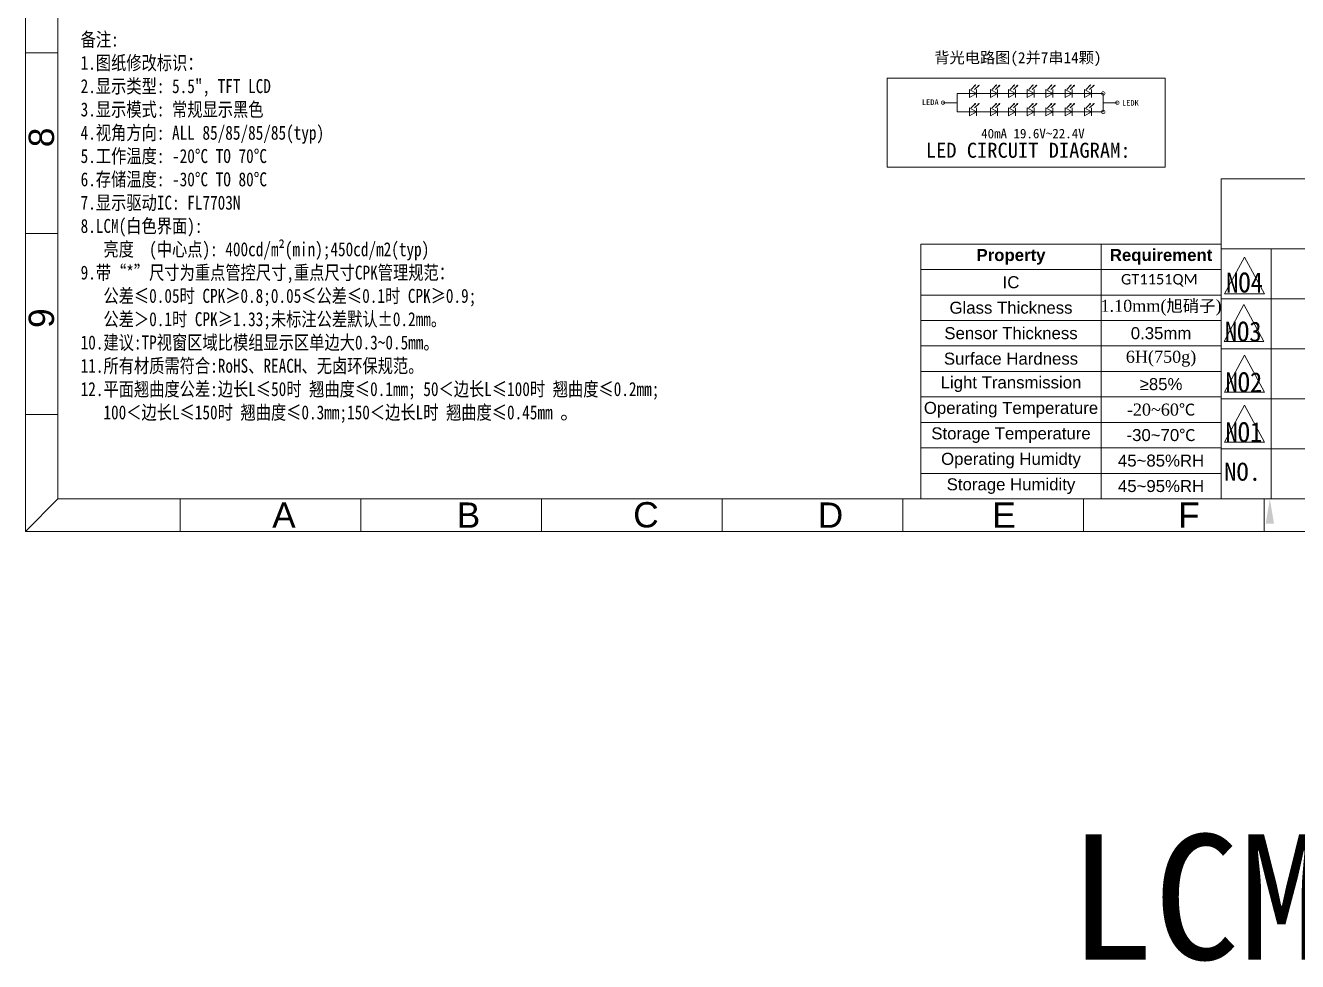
# Model space of a CAD drawing. Header units: inches. Extents: x 4091 to 6273, y -6229 to -5636.
# Drawn here: x 5645.8 to 5946.2, y -6226.5 to -6005.5 of the extents above; entities that cross this region are included whole.
import ezdxf
from ezdxf.enums import TextEntityAlignment as Align

# ---------------------------------------------------------------- set-up
doc = ezdxf.new("R2010")
doc.units = ezdxf.units.IN
doc.header["$LTSCALE"] = 0.5
doc.header["$MEASUREMENT"] = 0
doc.layers.get('0').update_dxf_attribs({"lineweight": 0})
doc.layers.add('DIM', color=4, linetype='Continuous', lineweight=0)
doc.layers.add('图框', color=7, linetype='Continuous', lineweight=25)
doc.layers.add('图框及文字', color=7, linetype='Continuous')
doc.styles.get("Standard").update_dxf_attribs({"font": ''})
doc.styles.add('STYLE1', font='')
doc.styles.add('Times New Roman', font='times.ttf')
doc.styles.add('宋体', font='', dxfattribs={"width": 0.8, "height": 3.5})
doc.styles.add('标注', font='arial.ttf')
doc.styles.get('Standard').set_extended_font_data('SimSun')
doc.styles.get('STYLE1').set_extended_font_data('SimSun')
doc.styles.get('宋体').set_extended_font_data('SimSun')
doc.dimstyles.get("Standard").update_dxf_attribs({"dimtxt": 3.5, "dimasz": 0.18, "dimexe": 0.18, "dimexo": 0.0625, "dimgap": 0.6, "dimtad": 1, "dimdec": 4, "dimdsep": 46, "dimtxsty": 'Standard', "dimcen": 0.09, "dimadec": 0, "dimazin": 0, "dimtfac": 1, "dimtdec": 4, "dimtmove": 0, "dimatfit": 3, "dimfxl": 1, "dimtolj": 1, "dimtzin": 0, "dimarcsym": 0})

msp = doc.modelspace()

# ---------------------------------------------------------------- linework, layer by layer
msp.add_line((5939.9814, -6058.2899), (5939.9814, -6117.2876))
at = {"lineweight": 0}
for points in [[(6273.3291, -6124.9682), (6273.3291, -5686.0104), (5645.8082, -5686.0104), (5645.8082, -6124.9682)], [(6265.6485, -6117.2876), (6265.6485, -5693.691), (5653.4888, -5693.691), (5653.4888, -6117.2876)]]:
    msp.add_lwpolyline(points, close=True, dxfattribs=at)
for points in [[(5653.4888, -6012.0098), (5645.8082, -6012.0098)], [(5653.4888, -6054.6799), (5645.8082, -6054.6799)], [(5653.4888, -6097.35), (5645.8082, -6097.35)], [(5653.4888, -6117.2876), (5645.8082, -6124.9682)], [(5682.3484, -6117.2876), (5682.3484, -6124.9682)], [(5725.0185, -6117.2876), (5725.0185, -6124.9682)], [(5767.6886, -6117.2876), (5767.6886, -6124.9682)], [(5810.3586, -6117.2876), (5810.3586, -6124.9682)], [(5853.0287, -6117.2876), (5853.0287, -6124.9682)], [(5895.6988, -6117.2876), (5895.6988, -6124.9682)], [(5938.3689, -6117.2876), (5938.3689, -6124.9682)]]:
    msp.add_lwpolyline(points, dxfattribs=at)
at = {"color": 7, "linetype": 'Continuous'}
for points in [[(6062.6965, -6041.7706), (5928.1819, -6041.7706)], [(6062.6965, -6058.2899), (5928.1819, -6058.2899)], [(6062.6965, -6070.0895), (5928.1819, -6070.0895)], [(6062.6965, -6081.889), (5928.1819, -6081.889)], [(6062.6965, -6093.6885), (5928.1819, -6093.6885)], [(6062.6965, -6105.4881), (5928.1819, -6105.4881)], [(6265.6485, -6117.2876), (5928.1819, -6117.2876)]]:
    msp.add_lwpolyline(points, dxfattribs=at)
msp.add_lwpolyline([(5928.1819, -6117.2876), (5928.1819, -6041.7706)])
at = {"lineweight": 0, "flags": 128}
msp.add_lwpolyline([(5928.1819, -6057.1432), (5928.1819, -6117.2876), (5857.3046, -6117.2876), (5857.3046, -6057.1432)], close=True, dxfattribs=at)
at = {"color": 4, "lineweight": 0, "flags": 128}
msp.add_lwpolyline([(5899.831, -6057.1432), (5899.831, -6117.2876)], dxfattribs=at)
at = {"color": 1}
for points in [[(5928.9964, -6068.9263), (5938.436, -6068.9263), (5933.7162, -6060.1946)], [(5928.8727, -6080.1637), (5938.3123, -6080.1637), (5933.5925, -6071.432)], [(5929.0297, -6092.1201), (5938.4693, -6092.1201), (5933.7495, -6083.3884)], [(5929.0297, -6103.9196), (5938.4693, -6103.9196), (5933.7495, -6095.188)]]:
    msp.add_lwpolyline(points, close=True, dxfattribs=at)
at = {"lineweight": 0, "flags": 128}
for points in [[(5928.1819, -6063.1577), (5857.3046, -6063.1577)], [(5928.1819, -6069.1721), (5857.3046, -6069.1721)], [(5928.1819, -6075.1865), (5857.3046, -6075.1865)], [(5928.1819, -6081.201), (5857.3046, -6081.201)], [(5928.1819, -6087.2154), (5857.3046, -6087.2154)], [(5928.1819, -6093.2298), (5857.3046, -6093.2298)], [(5928.1819, -6099.2443), (5857.3046, -6099.2443)], [(5928.1819, -6105.2587), (5857.3046, -6105.2587)], [(5928.1819, -6111.2732), (5857.3046, -6111.2732)]]:
    msp.add_lwpolyline(points, dxfattribs=at)
at = {"layer": 'DIM', "color": 1, "linetype": 'ByBlock', "lineweight": 15}
for p, q in [((5868.7637, -6020.6283), (5868.7637, -6022.547)), ((5870.4253, -6021.5876), (5868.7637, -6020.6283)), ((5870.2154, -6019.5832), (5869.9032, -6019.6706)), ((5870.2154, -6019.5832), (5870.1104, -6019.8965)), ((5870.4253, -6020.6283), (5870.4253, -6022.547)), ((5871.0218, -6019.5922), (5870.7095, -6019.6796)), ((5871.0218, -6019.5922), (5870.9167, -6019.9055)), ((5873.6935, -6020.6283), (5873.6935, -6022.547)), ((5875.3552, -6021.5876), (5873.6935, -6020.6283)), ((5875.1453, -6019.5832), (5874.8331, -6019.6706)), ((5875.1453, -6019.5832), (5875.0403, -6019.8965)), ((5875.3552, -6020.6283), (5875.3552, -6022.547)), ((5875.9516, -6019.5922), (5875.6394, -6019.6796)), ((5875.9516, -6019.5922), (5875.8466, -6019.9055)), ((5877.9416, -6020.6283), (5877.9416, -6022.547)), ((5879.6032, -6021.5876), (5877.9416, -6020.6283)), ((5879.3933, -6019.5832), (5879.0811, -6019.6706)), ((5879.3933, -6019.5832), (5879.2883, -6019.8965)), ((5879.6032, -6020.6283), (5879.6032, -6022.547)), ((5880.1997, -6019.5922), (5879.8874, -6019.6796)), ((5880.1997, -6019.5922), (5880.0946, -6019.9055)), ((5882.383, -6020.6283), (5882.383, -6022.547)), ((5884.0447, -6021.5876), (5882.383, -6020.6283)), ((5883.8348, -6019.5832), (5883.5226, -6019.6706)), ((5883.8348, -6019.5832), (5883.7298, -6019.8965)), ((5884.0447, -6020.6283), (5884.0447, -6022.547)), ((5884.6411, -6019.5922), (5884.3289, -6019.6796)), ((5884.6411, -6019.5922), (5884.5361, -6019.9055)), ((5886.762, -6020.6283), (5886.762, -6022.547)), ((5888.4236, -6021.5876), (5886.762, -6020.6283)), ((5888.2137, -6019.5832), (5887.9015, -6019.6706)), ((5888.2137, -6019.5832), (5888.1087, -6019.8965)), ((5888.4236, -6020.6283), (5888.4236, -6022.547)), ((5889.0201, -6019.5922), (5888.7079, -6019.6796)), ((5889.0201, -6019.5922), (5888.915, -6019.9055)), ((5891.3379, -6020.6283), (5891.3379, -6022.547)), ((5892.9995, -6021.5876), (5891.3379, -6020.6283)), ((5892.7896, -6019.5832), (5892.4774, -6019.6706)), ((5892.7896, -6019.5832), (5892.6846, -6019.8965)), ((5892.9995, -6020.6283), (5892.9995, -6022.547)), ((5893.596, -6019.5922), (5893.2838, -6019.6796)), ((5893.596, -6019.5922), (5893.4909, -6019.9055)), ((5895.9138, -6020.6283), (5895.9138, -6022.547)), ((5897.5754, -6021.5876), (5895.9138, -6020.6283)), ((5897.3655, -6019.5832), (5897.0533, -6019.6706)), ((5897.3655, -6019.5832), (5897.2605, -6019.8965)), ((5897.5754, -6020.6283), (5897.5754, -6022.547)), ((5898.1718, -6019.5922), (5897.8596, -6019.6796)), ((5898.1718, -6019.5922), (5898.0668, -6019.9055)), ((5900.3412, -6021.5876), (5865.8602, -6021.5876)), ((5865.8602, -6021.5876), (5866.073, -6021.5876)), ((5870.4253, -6021.5876), (5868.7637, -6022.547)), ((5875.3552, -6021.5876), (5873.6935, -6022.547)), ((5879.6032, -6021.5876), (5877.9416, -6022.547)), ((5884.0447, -6021.5876), (5882.383, -6022.547)), ((5888.4236, -6021.5876), (5886.762, -6022.547)), ((5892.9995, -6021.5876), (5891.3379, -6022.547)), ((5897.5754, -6021.5876), (5895.9138, -6022.547)), ((5865.8602, -6025.9448), (5866.073, -6025.9448)), ((5900.3412, -6025.9448), (5865.8602, -6025.9448)), ((5868.7637, -6024.9854), (5868.7637, -6026.9041)), ((5870.4253, -6025.9448), (5868.7637, -6024.9854)), ((5870.4253, -6025.9448), (5868.7637, -6026.9041)), ((5870.2154, -6023.9404), (5869.9032, -6024.0277)), ((5870.2154, -6023.9404), (5870.1104, -6024.2537)), ((5870.4253, -6024.9854), (5870.4253, -6026.9041)), ((5871.0218, -6023.9493), (5870.7095, -6024.0367)), ((5871.0218, -6023.9493), (5870.9167, -6024.2626)), ((5873.6935, -6024.9854), (5873.6935, -6026.9041)), ((5875.3552, -6025.9448), (5873.6935, -6024.9854)), ((5875.3552, -6025.9448), (5873.6935, -6026.9041)), ((5875.1453, -6023.9404), (5874.8331, -6024.0277)), ((5875.1453, -6023.9404), (5875.0403, -6024.2537)), ((5875.3552, -6024.9854), (5875.3552, -6026.9041)), ((5875.9516, -6023.9493), (5875.6394, -6024.0367)), ((5875.9516, -6023.9493), (5875.8466, -6024.2626)), ((5877.9416, -6024.9854), (5877.9416, -6026.9041)), ((5879.6032, -6025.9448), (5877.9416, -6024.9854)), ((5879.6032, -6025.9448), (5877.9416, -6026.9041)), ((5879.3933, -6023.9404), (5879.0811, -6024.0277)), ((5879.3933, -6023.9404), (5879.2883, -6024.2537)), ((5879.6032, -6024.9854), (5879.6032, -6026.9041)), ((5880.1997, -6023.9493), (5879.8874, -6024.0367)), ((5880.1997, -6023.9493), (5880.0946, -6024.2626)), ((5882.383, -6024.9854), (5882.383, -6026.9041)), ((5884.0447, -6025.9448), (5882.383, -6024.9854)), ((5884.0447, -6025.9448), (5882.383, -6026.9041)), ((5883.8348, -6023.9404), (5883.5226, -6024.0277)), ((5883.8348, -6023.9404), (5883.7298, -6024.2537)), ((5884.0447, -6024.9854), (5884.0447, -6026.9041)), ((5884.6411, -6023.9493), (5884.3289, -6024.0367)), ((5884.6411, -6023.9493), (5884.5361, -6024.2626)), ((5886.762, -6024.9854), (5886.762, -6026.9041)), ((5888.4236, -6025.9448), (5886.762, -6024.9854)), ((5888.4236, -6025.9448), (5886.762, -6026.9041)), ((5888.2137, -6023.9404), (5887.9015, -6024.0277)), ((5888.2137, -6023.9404), (5888.1087, -6024.2537)), ((5888.4236, -6024.9854), (5888.4236, -6026.9041)), ((5889.0201, -6023.9493), (5888.7079, -6024.0367)), ((5889.0201, -6023.9493), (5888.915, -6024.2626)), ((5891.3379, -6024.9854), (5891.3379, -6026.9041)), ((5892.9995, -6025.9448), (5891.3379, -6024.9854)), ((5892.9995, -6025.9448), (5891.3379, -6026.9041)), ((5892.7896, -6023.9404), (5892.4774, -6024.0277)), ((5892.7896, -6023.9404), (5892.6846, -6024.2537)), ((5892.9995, -6024.9854), (5892.9995, -6026.9041)), ((5893.596, -6023.9493), (5893.2838, -6024.0367)), ((5893.596, -6023.9493), (5893.4909, -6024.2626)), ((5895.9138, -6024.9854), (5895.9138, -6026.9041)), ((5897.5754, -6025.9448), (5895.9138, -6024.9854)), ((5897.5754, -6025.9448), (5895.9138, -6026.9041)), ((5897.3655, -6023.9404), (5897.0533, -6024.0277)), ((5897.3655, -6023.9404), (5897.2605, -6024.2537)), ((5897.5754, -6024.9854), (5897.5754, -6026.9041)), ((5898.1718, -6023.9493), (5897.8596, -6024.0367)), ((5898.1718, -6023.9493), (5898.0668, -6024.2626))]:
    msp.add_line(p, q, dxfattribs=at)
at = {"layer": 'DIM', "color": 1, "linetype": 'ByBlock'}
for p, q in [((5865.8602, -6021.5876), (5865.8602, -6025.9448)), ((5900.3412, -6021.5876), (5900.3412, -6025.9448)), ((5865.8602, -6023.7662), (5862.5042, -6023.7662)), ((5903.6973, -6023.7662), (5900.3412, -6023.7662))]:
    msp.add_line(p, q, dxfattribs=at)
at = {"layer": 'DIM', "color": 1, "linetype": 'ByBlock', "lineweight": 15, "const_width": 0.1645}
for points in [[(5862.0929, -6023.7662, -1), (5862.9154, -6023.7662, -1)], [(5900.7525, -6021.5876, 1), (5899.93, -6021.5876, 1)], [(5903.286, -6023.7662, -1), (5904.1085, -6023.7662, -1)], [(5900.7525, -6025.9448, 1), (5899.93, -6025.9448, 1)]]:
    msp.add_lwpolyline(points, format="xyb", close=True, dxfattribs=at)
at = {"layer": '图框', "lineweight": 30}
msp.add_solid([(5938.7241, -6123.1711), (5940.6853, -6123.1711), (5939.7047, -6117.2876)], dxfattribs=at)
at = {"layer": '图框及文字', "color": 1, "linetype": 'ByBlock', "lineweight": 0}
for p, q in [((5849.3221, -6017.9473), (5914.939, -6017.9473)), ((5849.3221, -6039.0225), (5849.3221, -6017.9473)), ((5914.939, -6017.9473), (5914.939, -6039.0225)), ((5914.939, -6039.0225), (5849.3221, -6039.0225))]:
    msp.add_line(p, q, dxfattribs=at)

# ---------------------------------------------------------------- texts
at = {"color": 7, "linetype": 'Continuous'}
msp.add_text('NO.', height=4.26739, dxfattribs=at).set_placement((5928.9123, -6113.0193))
at = {"lineweight": 0, "char_height": 5.9738, "width": 33.021652, "attachment_point": 1, "rotation": 90, "style": '标注'}
for s, insert in [('8', (5646.5761, -6034.2835)), ('9', (5646.5761, -6076.9535))]:
    msp.add_mtext(s, dxfattribs=dict(at, insert=insert))
at = {"color": 4, "lineweight": 0, "attachment_point": 5, "style": 'Times New Roman'}
for s, insert, char_height in [('{\\fArial|b1|i0|c238|p32;Property}', (5878.5678, -6060.1504), 2.835088), ('{\\fArial|b1|i0|c238|p32;Requirement}', (5914.0064, -6060.1504), 2.835088), ('{\\fArial|b0|i0|c0|p32;IC}', (5878.5678, -6066.1649), 2.835088), ('{\\fArial|b0|i0|c0|p32;Glass \\fArial|b0|i0|c238|p32;T\\fArial|b0|i0|c0|p32;hickness}', (5878.5678, -6072.1793), 2.835088), ('{\\fArial|b0|i0|c238|p32;Sensor\\fArial|b0|i0|c0|p32; \\fArial|b0|i0|c238|p32;T\\fArial|b0|i0|c0|p32;hickness}', (5878.5678, -6078.1938), 2.8350883), ('{\\fArial|b0|i0|c0|p34;Surface Hardness}', (5878.5678, -6084.2082), 2.835088), ('6H(750g)', (5914.0064, -6084.2082), 2.83509), ('{\\fArial|b0|i0|c0|p32;Light \\fArial|b0|i0|c238|p32;T\\fArial|b0|i0|c0|p32;ransmission}', (5878.5678, -6090.2226), 2.835088), ('{\\fArial|b0|i0|c134|p32;≥\\fArial|b0|i0|c0|p32;85%}', (5914.0064, -6090.2226), 2.835088), ('{\\fArial|b0|i0|c0|p32;Operating \\fArial|b0|i0|c238|p32;T\\fArial|b0|i0|c0|p32;emperature}', (5878.5678, -6096.2371), 2.835088), ('-20~60{\\fFangSong|b0|i0|c134|p49;℃}', (5914.0064, -6096.2371), 2.835088), ('{\\fArial|b0|i0|c0|p32;Storage \\fArial|b0|i0|c238|p32;T\\fArial|b0|i0|c0|p32;emperature}', (5878.5678, -6102.2515), 2.835088), ('{\\fArial|b0|i0|c0|p32;-30~70\\fFangSong|b0|i0|c134|p49;℃}', (5914.0064, -6102.2515), 2.835088), ('{\\fArial|b0|i0|c0|p32;Operating Humidty}', (5878.5678, -6108.2659), 2.835088), ('{\\fArial|b0|i0|c0|p32;45~85%RH}', (5914.0064, -6108.2659), 2.835088), ('{\\fArial|b0|i0|c0|p32;Storage Humidity}', (5878.5678, -6114.2804), 2.835088), ('{\\fArial|b0|i0|c0|p32;45~95%RH}', (5914.0064, -6114.2804), 2.835088)]:
    msp.add_mtext(s, dxfattribs=dict(at, insert=insert, char_height=char_height))
at = {"color": 1, "lineweight": 0, "char_height": 2.835088, "attachment_point": 5, "style": 'Times New Roman'}
for s, insert in [('{\\fCalibri|b0|i0|c0|p34;\\H0.875x;GT1151QM}', (5913.5866, -6065.6993)), ('1.10mm({\\fSimSun|b0|i0|c134|p2;旭硝子})', (5914.0064, -6072.1793)), ('{\\fArial|b0|i0|c0|p32;0.35mm}', (5914.0064, -6078.1938))]:
    msp.add_mtext(s, dxfattribs=dict(at, insert=insert))
at = {"lineweight": 0, "char_height": 5.9738, "width": 38.693562, "attachment_point": 7, "style": '标注'}
for s, insert in [('A', (5704.0753, -6124.1116)), ('B', (5747.6557, -6124.1116)), ('C', (5789.3385, -6124.1116)), ('D', (5832.9188, -6124.1116)), ('E', (5874.1288, -6124.1116)), ('F', (5918.0213, -6124.1116))]:
    msp.add_mtext(s, dxfattribs=dict(at, insert=insert))
at = {"color": 7, "style": 'STYLE1', "width": 0.9}
for tag, p in [('NO4', (5933.7162, -6068.577)), ('NO3', (5933.4037, -6080.1637)), ('NO2', (5933.5607, -6092.1201)), ('NO1', (5933.5607, -6103.9196))]:
    msp.add_attdef(tag, text='', height=4.7198, dxfattribs=at).set_placement(p, align=Align.CENTER)
at = {"layer": 'DIM', "color": 1, "linetype": 'ByBlock', "lineweight": 15, "style": '宋体'}
for s, p in [('LEDA', (5857.5291, -6024.3027)), ('LEDK', (5904.787, -6024.4746))]:
    msp.add_text(s, height=1.32026, dxfattribs=at).set_placement(p)
at = {"layer": 'DIM', "color": 30, "insert": (5892.243, -6196.4954), "char_height": 29.53283, "width": 454.343538, "attachment_point": 1, "style": 'STYLE1'}
msp.add_mtext('LCM+CTP', dxfattribs=at)
at = {"layer": '图框', "linetype": 'ByBlock', "insert": (5658.8421, -6007.2026), "char_height": 3.3, "width": 311.508286, "attachment_point": 1, "style": '宋体'}
msp.add_mtext('备注:\\P1.图纸修改标识：\\P2.显示类型: 5.5", TFT LCD\\P3.显示模式: 常规显示黑色\\P4.视角方向: ALL 85/85/85/85(typ)\\P5.工作温度: -20%%DC TO 70%%DC \\P6.存储温度: -30%%DC TO 80%%DC\\P7.显示驱动IC:{\\C6; FL7703N\\P}8.LCM(白色界面):\\P   亮度  (中心点): 400cd/m²(min);450cd/m2(typ)    \\P{\\C7;9.\\fSimSun|b0|i0|c134|p49;\\C256;带“*”尺寸为重点管控尺寸\\fSimSun|b0|i0|c134|p2;\\C7;,重点尺寸CPK管理规范：\\P   公差≤0.05时 CPK≥0.8;0.05≤公差≤0.1时 CPK≥0.9; \\P   公差＞0.1时 CPK≥1.33;}未标注公差默认%%P0.2m{\\fSimSun|b1|i0|c134|p2;m\\fSimSun|b0|i0|c134|p2;\\C7;。} \\P{\\C7;10.建议:TP视窗区域比模组显示区单边大0.3~0.5mm。\\P11.所有材质需符合:RoHS、REACH、无卤环保规范。 \\P}12.平面翘曲度公差:边长L≤50时 翘曲度≤{\\C7;0.1mm; 50＜}边长L≤100时 翘曲度≤{\\C7;0.2m}m{\\C7;;\\P   100＜}边长L≤150时 翘曲度≤{\\C7;0.3m}m;{\\C7;150＜}边长L时 翘曲度≤{\\C7;0.45m}m{\\C7; \\W1;。}', dxfattribs=at)
at = {"layer": '图框及文字', "color": 1, "linetype": 'ByBlock', "style": '宋体'}
for s, height, p in [('背光电路图(2并7串14颗)', 2.6325, (5860.4653, -6014.4444)), ('LED CIRCUIT DIAGRAM:', 3.554195, (5858.4561, -6036.7701))]:
    msp.add_text(s, height=height, dxfattribs=at).set_placement(p)
at = {"layer": '图框及文字', "color": 1, "linetype": 'ByBlock', "lineweight": 9, "style": '宋体'}
msp.add_text('40mA 19.6V~22.4V ', height=2.2457, dxfattribs=at).set_placement((5871.519, -6032.1752))

# ---------------------------------------------------------------- leaders
at = {"layer": 'DIM', "color": 1, "linetype": 'ByBlock', "lineweight": 15}
for points in [[(5870.2154, -6019.5832), (5869.1756, -6020.623)], [(5871.0218, -6019.5922), (5869.9819, -6020.632)], [(5875.1453, -6019.5832), (5874.1055, -6020.623)], [(5875.9516, -6019.5922), (5874.9118, -6020.632)], [(5879.3933, -6019.5832), (5878.3535, -6020.623)], [(5880.1997, -6019.5922), (5879.1598, -6020.632)], [(5883.8348, -6019.5832), (5882.795, -6020.623)], [(5884.6411, -6019.5922), (5883.6013, -6020.632)], [(5888.2137, -6019.5832), (5887.1739, -6020.623)], [(5889.0201, -6019.5922), (5887.9803, -6020.632)], [(5892.7896, -6019.5832), (5891.7498, -6020.623)], [(5893.596, -6019.5922), (5892.5561, -6020.632)], [(5897.3655, -6019.5832), (5896.3257, -6020.623)], [(5898.1718, -6019.5922), (5897.132, -6020.632)], [(5870.2154, -6023.9404), (5869.1756, -6024.9802)], [(5871.0218, -6023.9493), (5869.9819, -6024.9891)], [(5875.1453, -6023.9404), (5874.1055, -6024.9802)], [(5875.9516, -6023.9493), (5874.9118, -6024.9891)], [(5879.3933, -6023.9404), (5878.3535, -6024.9802)], [(5880.1997, -6023.9493), (5879.1598, -6024.9891)], [(5883.8348, -6023.9404), (5882.795, -6024.9802)], [(5884.6411, -6023.9493), (5883.6013, -6024.9891)], [(5888.2137, -6023.9404), (5887.1739, -6024.9802)], [(5889.0201, -6023.9493), (5887.9803, -6024.9891)], [(5892.7896, -6023.9404), (5891.7498, -6024.9802)], [(5893.596, -6023.9493), (5892.5561, -6024.9891)], [(5897.3655, -6023.9404), (5896.3257, -6024.9802)], [(5898.1718, -6023.9493), (5897.132, -6024.9891)]]:
    msp.add_leader(points, dimstyle='Standard', dxfattribs=at)

doc.saveas('drawing.dxf')
